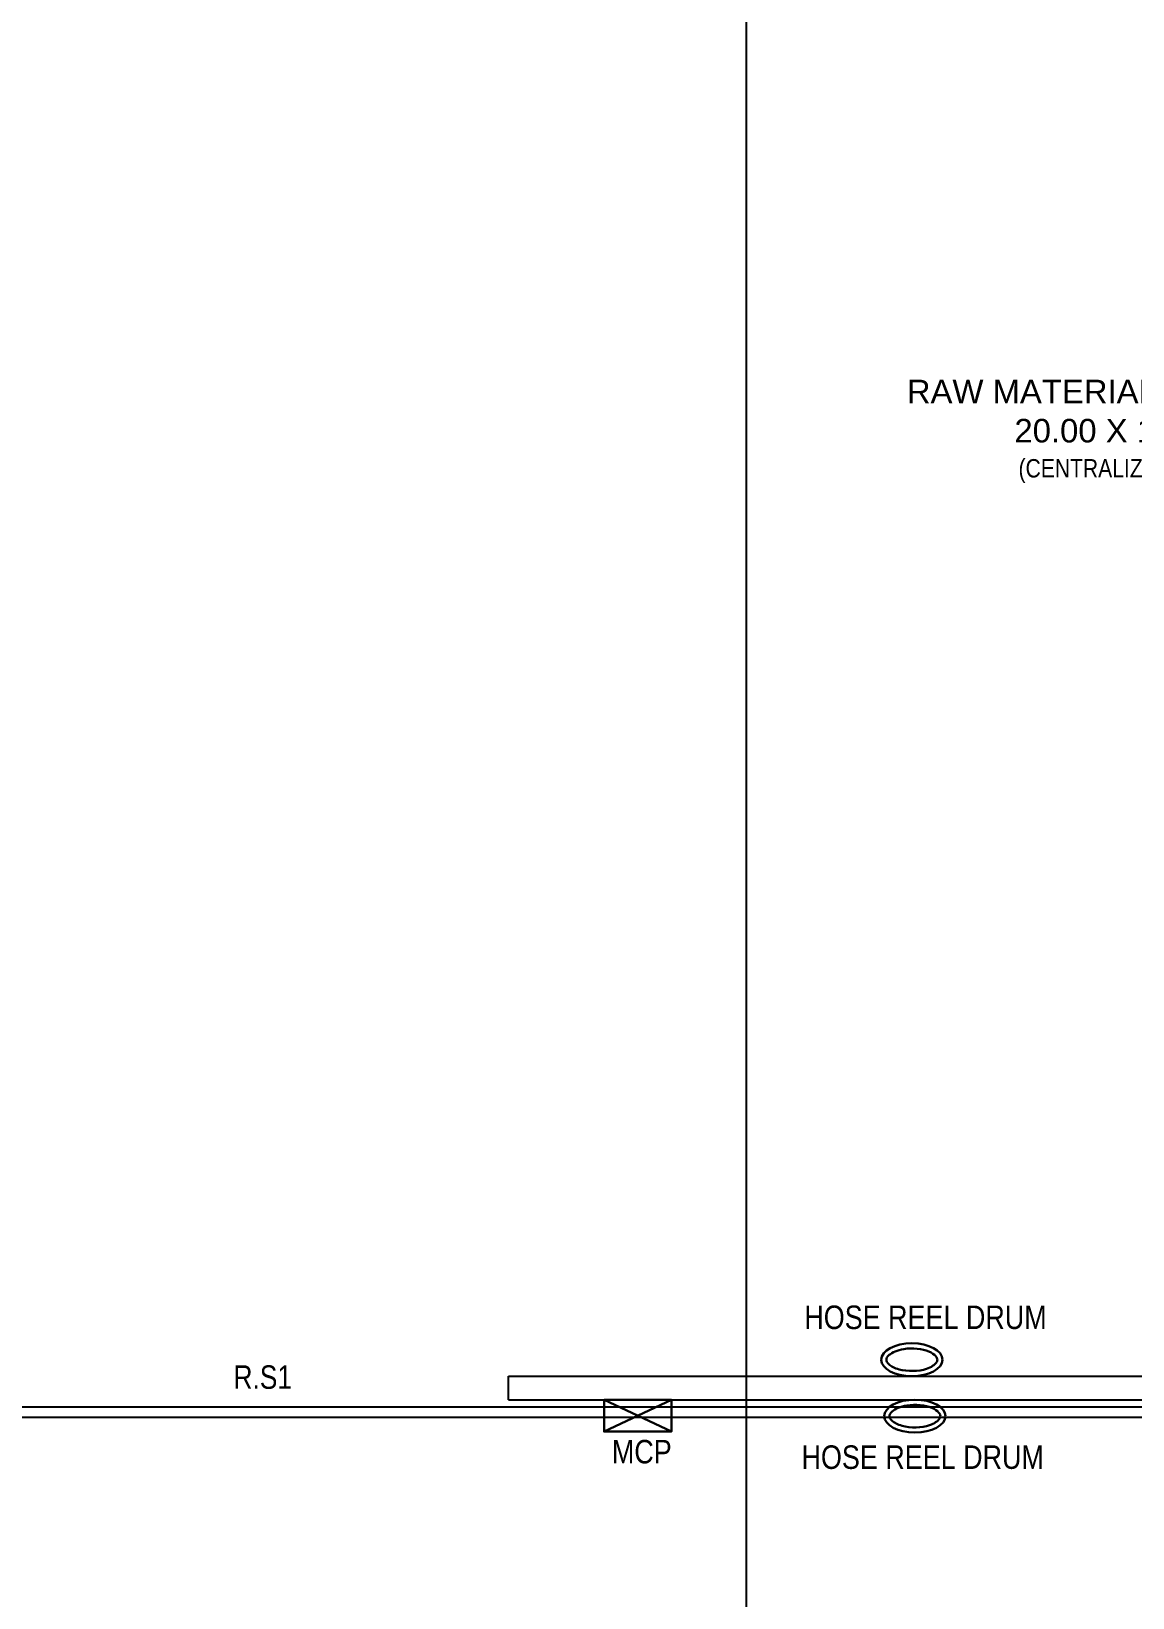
# Model space of a CAD drawing. Header units: metres. Extents: x -488 to 4759, y 38 to 2071.
# Drawn here: x 1148.94 to 1159.71, y 152.42 to 167.75 of the extents above; entities that cross this region are included whole.
import ezdxf
from ezdxf.lldxf.tags import DXFTag

# ---------------------------------------------------------------- set-up
doc = ezdxf.new("R2010")
doc.units = ezdxf.units.M
doc.header["$MEASUREMENT"] = 0
doc.linetypes.add('HIDDEN2', pattern=[0.1875, 0.125, -0.0625])
doc.styles.add('2', font='swissc.ttf', dxfattribs={"height": 0.23})
doc.styles.add('sa1', font='', dxfattribs={"height": 72})
doc.styles.add('SUBBU3', font='swissl.ttf', dxfattribs={"width": 0.8})
doc.styles.get('sa1').set_extended_font_data('Abadi MT Condensed Light')
tags = doc.linetypes.add('00$1$HIDDEN', pattern=[0.375, 0.25, -0.125]).pattern_tags.tags
tags[6:7] = [DXFTag(74, 4), DXFTag(75, 0), DXFTag(340, '0'), DXFTag(46, 1.0), DXFTag(50, 0.0), DXFTag(44, 0.0), DXFTag(45, 0.0)]
tags[4:5] = [DXFTag(74, 4), DXFTag(75, 0), DXFTag(340, '0'), DXFTag(46, 1.0), DXFTag(50, 0.0), DXFTag(44, 0.0), DXFTag(45, 0.0)]

msp = doc.modelspace()

# ---------------------------------------------------------------- linework, layer by layer
at = {"linetype": '00$1$HIDDEN', "lineweight": -2, "ltscale": 2}
msp.add_line((1155.93033, 180.93713), (1155.93033, 116.61161), dxfattribs=at)
for p, q in [((1153.60717, 154.36157), (1153.60717, 154.59157)), ((1153.60717, 154.59157), (1168.60717, 154.59157)), ((1153.60717, 154.36157), (1168.83717, 154.36157))]:
    msp.add_line(p, q)
at = {"linetype": '00$1$HIDDEN', "lineweight": -2, "ltscale": 3}
for p, q in [((1117.85909, 154.29157), (1193.21732, 154.29157)), ((1117.85909, 154.19157), (1193.21732, 154.19157))]:
    msp.add_line(p, q, dxfattribs=at)
at = {"lineweight": 30, "ltscale": 0.25}
for p, q in [((1155.20027, 154.04982), (1154.54114, 154.36157)), ((1155.20027, 154.36157), (1154.54114, 154.04982))]:
    msp.add_line(p, q, dxfattribs=at)
msp.add_lwpolyline([(1154.54114, 154.36157), (1155.20027, 154.36157), (1155.20027, 154.04982), (1154.54114, 154.04982)], close=True, dxfattribs=at)
at = {"lineweight": 30, "ltscale": 0.1}
for centre in [(1157.55244, 154.75257), (1157.58204, 154.20057)]:
    msp.add_ellipse(centre, major_axis=(0.29924, 0), ratio=0.53803313, dxfattribs=at)
for points in [[(1157.80168, 154.75257), (1157.80168, 154.76277), (1157.79786, 154.77451), (1157.77159, 154.8038), (1157.74898, 154.8198), (1157.65482, 154.86008), (1157.55758, 154.8708), (1157.41171, 154.84734), (1157.35815, 154.8236), (1157.30945, 154.78082), (1157.30329, 154.76523), (1157.3031, 154.74048), (1157.30891, 154.72514), (1157.34974, 154.68861), (1157.38421, 154.67022), (1157.50871, 154.63501), (1157.61929, 154.63758), (1157.74295, 154.67975), (1157.7762, 154.70351), (1157.79908, 154.73482), (1157.80168, 154.74407), (1157.80168, 154.75257)], [(1157.83128, 154.20057), (1157.83128, 154.21077), (1157.82746, 154.22251), (1157.80119, 154.2518), (1157.77858, 154.2678), (1157.68442, 154.30808), (1157.58719, 154.31879), (1157.44132, 154.29533), (1157.38776, 154.2716), (1157.33905, 154.22882), (1157.3329, 154.21323), (1157.3327, 154.18847), (1157.33851, 154.17314), (1157.37934, 154.1366), (1157.41381, 154.11822), (1157.53831, 154.083), (1157.6489, 154.08558), (1157.77255, 154.12774), (1157.8058, 154.15151), (1157.82868, 154.18281), (1157.83128, 154.19207), (1157.83128, 154.20057)]]:
    msp.add_open_spline(points, degree=3, knots=[0, 0, 0, 0, 0.44955103, 0.44955103, 0.89910206, 0.89910206, 1.86125064, 1.86125064, 2.59196563, 2.59196563, 3.13743914, 3.13743914, 3.68291266, 3.68291266, 4.22838617, 4.22838617, 5.27725404, 5.27725404, 5.90856217, 5.90856217, 6.28318531, 6.28318531, 6.28318531, 6.28318531], dxfattribs=at)

# ---------------------------------------------------------------- texts
at = {"linetype": 'ByBlock', "lineweight": -3, "style": '2'}
msp.add_text('(CENTRALIZED A/C)', height=0.18, dxfattribs=at).set_placement((1158.59614, 163.3869))
at = {"lineweight": 30, "style": '2'}
for s, p in [('HOSE REEL DRUM', (1156.50018, 155.05287)), ('MCP', (1154.61777, 153.73789)), ('HOSE REEL DRUM', (1156.47291, 153.68429))]:
    msp.add_text(s, height=0.23, dxfattribs=at).set_placement(p)
at = {"linetype": 'HIDDEN2', "lineweight": 9, "ltscale": 10, "insert": (1159.55609, 164.34347), "char_height": 0.23, "width": 5.5769283, "attachment_point": 2, "style": 'sa1'}
msp.add_mtext('{\\fArial|b0|i0|c0|p34;\\C252;RAW MATERIAL STORE - 2\\P20.00 X 19.25}', dxfattribs=at)
at = {"ltscale": 3.5, "insert": (1151.20238, 154.69771), "char_height": 0.23, "width": 5.9149746, "attachment_point": 2, "style": 'SUBBU3'}
msp.add_mtext('{\\C252;R.S1}', dxfattribs=at)

doc.saveas('drawing.dxf')
